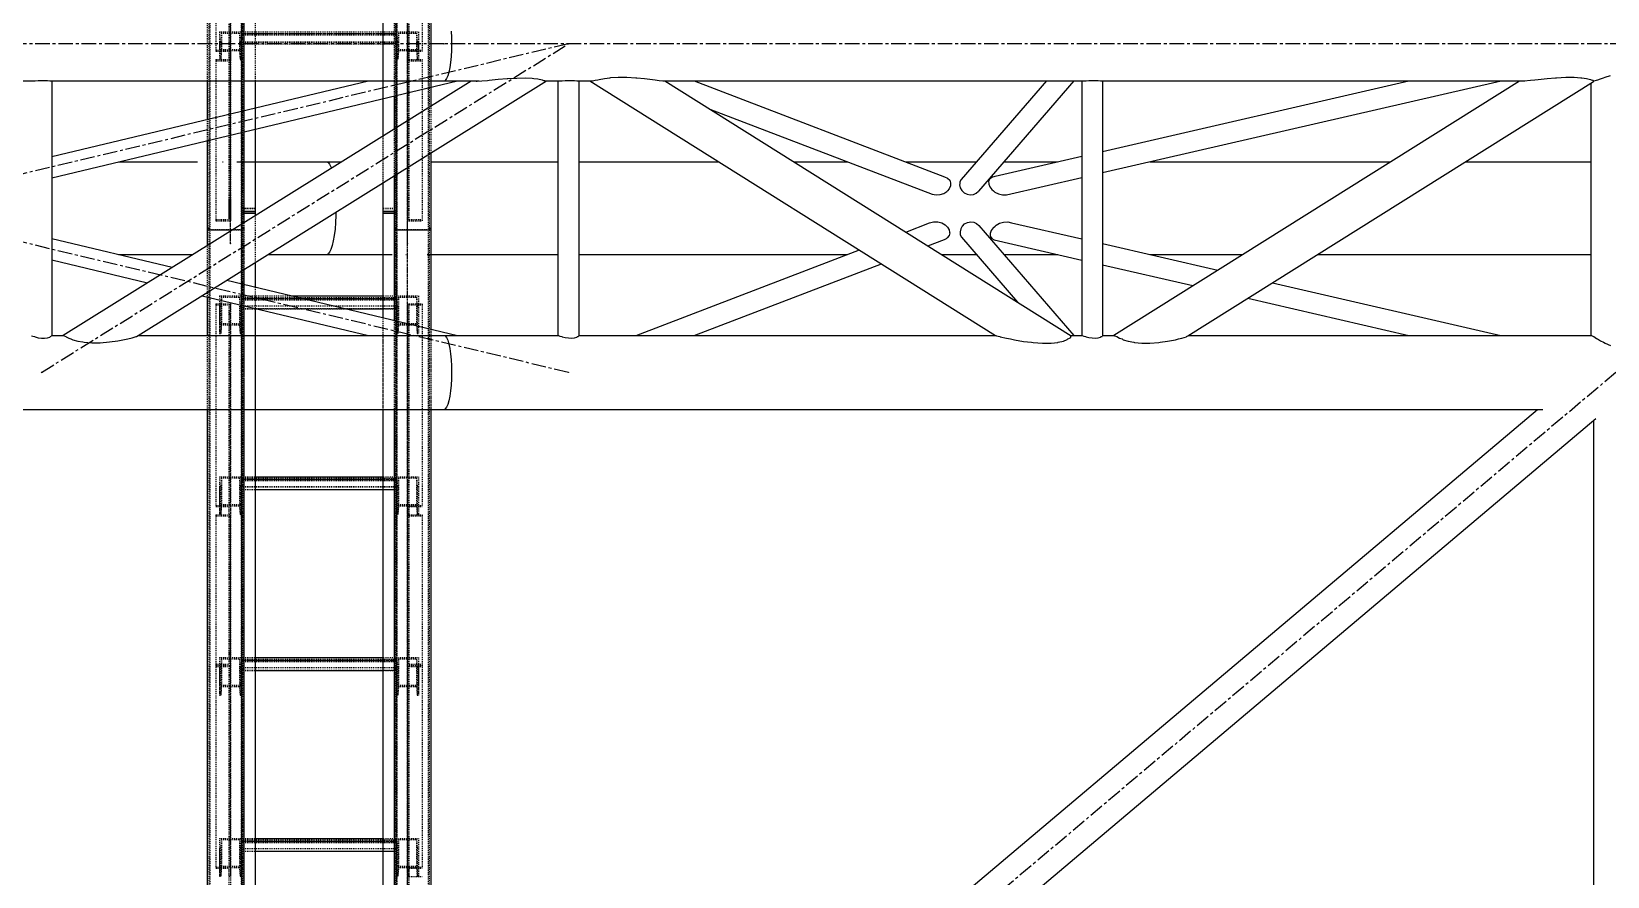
# Model space of a CAD drawing. Header units: millimetres. Extents: x 5143 to 30813, y 232 to 21408.
# Drawn here: x 26035 to 26898, y 5534 to 5997 of the extents above; entities that cross this region are included whole.
import ezdxf

# ---------------------------------------------------------------- set-up
doc = ezdxf.new("R2010")
doc.units = ezdxf.units.MM
doc.header["$LTSCALE"] = 0.25
for name, pattern in [('CENTER', [50.8, 31.75, -6.35, 6.35, -6.35]), ('XKITLINE00', [0]), ('XKITLINE02', [4, 2, -2]), ('XKITLINE03', [6, 3, -1, 1, -1])]:
    doc.linetypes.add(name, pattern=pattern)

msp = doc.modelspace()

# ---------------------------------------------------------------- linework, layer by layer
at = {"color": 3, "linetype": 'XKITLINE02'}
for p, q in [((26132.53, 7533.97), (26132.53, 5889.26)), ((26150.38, 7540.27), (26150.38, 5898.57)), ((26150.83, 7533.97), (26150.83, 5889.26)), ((26151.23, 7540.16), (26151.23, 5898.69)), ((26151.68, 7533.97), (26151.68, 5888.43)), ((26234.53, 7540.16), (26234.53, 5898.69)), ((26234.91, 7533.97), (26234.91, 5889.26)), ((26235.38, 7540.27), (26235.38, 5898.57)), ((26253.21, 7533.97), (26253.21, 5889.26)), ((26254.06, 7533.97), (26254.06, 5930.38)), ((26133.06, 7533.54), (26133.07, 5888.53)), ((26150.3, 7533.54), (26150.3, 5888.53)), ((26235.44, 7533.54), (26235.45, 5888.53)), ((26252.68, 7533.54), (26252.68, 5888.53)), ((26227.88, 7479.9), (26227.88, 5900.2)), ((26157.88, 7470.57), (26157.88, 5900.2)), ((26136.38, 6092.67), (26136.38, 5986.28)), ((26144.38, 6092.67), (26144.38, 5981.5)), ((26241.36, 6092.67), (26241.36, 5981.5)), ((26249.36, 6092.67), (26249.36, 5986.28)), ((26143.58, 6092.14), (26143.58, 5981.5)), ((26242.16, 6092.14), (26242.16, 5981.5)), ((26131.68, 6010.57), (26131.68, 5969.97)), ((26151.68, 6010.57), (26151.68, 5969.97)), ((26157.88, 6010.57), (26157.88, 5969.97)), ((26227.88, 6010.57), (26227.88, 5960.22)), ((26234.06, 6010.57), (26234.06, 5961.7)), ((26254.06, 6010.57), (26254.06, 5966.47)), ((26138.38, 5996.79), (26138.38, 5987.25)), ((26138.38, 5996.79), (26138.38, 5991.32)), ((26138.38, 5996.79), (26150.38, 5996.79)), ((26138.38, 5991.32), (26138.38, 5981.77)), ((26138.38, 5991.32), (26139.06, 5991.32)), ((26139.44, 5996.1), (26139.06, 5991.32)), ((26139.06, 5991.32), (26139.06, 5981.77)), ((26139.44, 5996.1), (26139.44, 5986.55)), ((26139.44, 5996.1), (26149.32, 5996.1)), ((26149.32, 5996.1), (26149.32, 5986.55)), ((26149.32, 5996.1), (26149.7, 5991.32)), ((26149.7, 5991.32), (26149.7, 5981.77)), ((26149.7, 5991.32), (26150.38, 5991.32)), ((26150.38, 5996.79), (26235.36, 5996.79)), ((26150.38, 5996.79), (26150.38, 5990.29)), ((26150.38, 5996.79), (26150.38, 5987.25)), ((26150.38, 5996.79), (26150.38, 5991.32)), ((26150.38, 5996.01), (26235.36, 5996.01)), ((26150.38, 5995.77), (26235.36, 5995.77)), ((26150.38, 5995.17), (26235.36, 5995.17)), ((26150.38, 5991.32), (26150.38, 5981.77)), ((26150.38, 5991.32), (26235.36, 5991.32)), ((26150.38, 5991.26), (26235.36, 5991.26)), ((26150.38, 5990.35), (26235.36, 5990.35)), ((26150.38, 5990.29), (26235.36, 5990.29)), ((26235.36, 5996.79), (26235.36, 5990.29)), ((26235.36, 5996.79), (26235.36, 5991.32)), ((26235.36, 5996.79), (26247.36, 5996.79)), ((26235.36, 5996.79), (26235.36, 5987.25)), ((26235.36, 5991.32), (26236.04, 5991.32)), ((26235.36, 5991.32), (26235.36, 5981.77)), ((26236.42, 5996.1), (26236.04, 5991.32)), ((26236.04, 5991.32), (26236.04, 5981.77)), ((26236.42, 5996.1), (26246.3, 5996.1)), ((26236.42, 5996.1), (26236.42, 5986.55)), ((26246.3, 5996.1), (26246.68, 5991.32)), ((26246.3, 5996.1), (26246.3, 5986.55)), ((26246.68, 5991.32), (26247.36, 5991.32)), ((26246.68, 5991.32), (26246.68, 5981.77)), ((26247.36, 5996.79), (26247.36, 5991.32)), ((26247.36, 5996.79), (26247.36, 5987.25)), ((26247.36, 5991.32), (26247.36, 5981.77)), ((26136.38, 5986.81), (26144.38, 5986.81)), ((26136.38, 5986.28), (26143.58, 5986.28)), ((26136.38, 5981.65), (26136.38, 5893.4)), ((26136.38, 5981.65), (26143.58, 5981.65)), ((26136.38, 5981.02), (26144.38, 5981.02)), ((26138.38, 5987.25), (26138.38, 5981.77)), ((26138.38, 5987.25), (26150.38, 5987.25)), ((26138.38, 5981.77), (26139.06, 5981.77)), ((26139.44, 5986.55), (26139.06, 5981.77)), ((26139.44, 5986.55), (26149.32, 5986.55)), ((26143.58, 5987.29), (26143.58, 5894.02)), ((26143.58, 5987.29), (26144.38, 5987.29)), ((26143.58, 5981.5), (26144.38, 5981.5)), ((26144.38, 5987.29), (26144.38, 5893.4)), ((26149.32, 5986.55), (26149.7, 5981.77)), ((26149.7, 5981.77), (26150.38, 5981.77)), ((26150.38, 5987.25), (26150.38, 5981.77)), ((26235.36, 5987.25), (26235.36, 5981.77)), ((26235.36, 5987.25), (26247.36, 5987.25)), ((26235.36, 5981.77), (26236.04, 5981.77)), ((26236.42, 5986.55), (26236.04, 5981.77)), ((26236.42, 5986.55), (26246.3, 5986.55)), ((26241.36, 5987.29), (26241.36, 5980.12)), ((26241.36, 5987.29), (26242.16, 5987.29)), ((26241.36, 5987.29), (26241.36, 5893.4)), ((26241.36, 5986.81), (26249.36, 5986.81)), ((26241.36, 5981.5), (26242.16, 5981.5)), ((26241.36, 5981.02), (26249.36, 5981.02)), ((26242.16, 5987.29), (26242.16, 5981.65)), ((26242.16, 5987.29), (26242.16, 5894.02)), ((26242.16, 5986.28), (26249.36, 5986.28)), ((26242.16, 5981.65), (26249.36, 5981.65)), ((26246.3, 5986.55), (26246.68, 5981.77)), ((26246.68, 5981.77), (26247.36, 5981.77)), ((26247.36, 5987.25), (26247.36, 5981.77)), ((26249.36, 5981.65), (26249.36, 5980.12)), ((26249.36, 5981.65), (26249.36, 5893.4)), ((26157.88, 5955.15), (26157.88, 5943.52)), ((26131.68, 5948.9), (26131.68, 5937.27)), ((26151.68, 5953.67), (26151.68, 5942.04)), ((26227.88, 5939.78), (26227.88, 5914.05)), ((26234.06, 5943.63), (26234.06, 5917.91)), ((26143.58, 5904.91), (26143.58, 5894.02)), ((26144.38, 5904.8), (26144.38, 5893.4)), ((26143.58, 5899.67), (26144.38, 5899.67)), ((26150.38, 5900.28), (26157.88, 5900.28)), ((26150.38, 5900.27), (26157.88, 5900.27)), ((26150.38, 5900.27), (26150.38, 4257.56)), ((26150.38, 5898.57), (26151.68, 5898.57)), ((26150.38, 5897.56), (26151.68, 5897.56)), ((26151.23, 5900.16), (26157.88, 5900.2)), ((26151.23, 5900.09), (26157.88, 5900.16)), ((26151.23, 5900.09), (26151.23, 4257.75)), ((26151.23, 5898.69), (26157.88, 5898.64)), ((26151.23, 5897.75), (26151.68, 5897.74)), ((26157.88, 5900.28), (26157.88, 5900.2)), ((26157.88, 5900.27), (26157.88, 5898.57)), ((26157.88, 5896.11), (26157.88, 5870.39)), ((26227.88, 5900.27), (26235.38, 5900.27)), ((26227.88, 5900.27), (26227.88, 5898.57)), ((26227.88, 5900.27), (26235.38, 5900.27)), ((26227.88, 5900.27), (26227.88, 5900.2)), ((26227.88, 5900.2), (26234.53, 5900.16)), ((26227.88, 5900.16), (26234.53, 5900.09)), ((26227.88, 5898.64), (26234.53, 5898.69)), ((26227.88, 5898.64), (26227.88, 5898.57)), ((26234.06, 5898.57), (26235.38, 5898.57)), ((26234.06, 5897.74), (26234.53, 5897.75)), ((26234.06, 5897.56), (26235.38, 5897.56)), ((26234.53, 5900.09), (26234.53, 4257.75)), ((26235.38, 5900.27), (26235.38, 4257.56)), ((26241.36, 5899.67), (26242.16, 5899.67)), ((26131.68, 5889.26), (26132.53, 5889.26)), ((26131.68, 5889.26), (26131.68, 5888.43)), ((26131.68, 5889.26), (26132.53, 5889.26)), ((26132.53, 5889.26), (26132.53, 4263.02)), ((26132.53, 5889.26), (26133.06, 5888.53)), ((26132.53, 5889.26), (26133.07, 5888.53)), ((26133.06, 5888.53), (26133.07, 4262.57)), ((26133.06, 5888.53), (26150.3, 5888.53)), ((26133.07, 5888.53), (26150.3, 5888.53)), ((26136.38, 5894.02), (26143.58, 5894.02)), ((26136.38, 5894.02), (26136.38, 5893.4)), ((26136.38, 5893.4), (26144.38, 5893.4)), ((26145.57, 5888.43), (26151.68, 5888.43)), ((26145.57, 5888.43), (26151.68, 5888.43)), ((26150.83, 5889.26), (26150.3, 5888.53)), ((26150.83, 5889.26), (26150.3, 5888.53)), ((26150.3, 5888.53), (26150.3, 4262.57)), ((26150.83, 5889.26), (26150.83, 4263.02)), ((26150.83, 5889.26), (26151.68, 5889.26)), ((26150.83, 5889.26), (26151.68, 5889.26)), ((26151.68, 5889.26), (26151.68, 4301.37)), ((26151.68, 5888.43), (26151.68, 5866.52)), ((26234.06, 5889.26), (26234.91, 5889.26)), ((26234.06, 5889.26), (26234.06, 5888.43)), ((26234.06, 5889.26), (26234.91, 5889.26)), ((26234.91, 5889.26), (26234.91, 4263.02)), ((26234.91, 5889.26), (26235.44, 5888.53)), ((26234.91, 5889.26), (26235.45, 5888.53)), ((26235.44, 5888.53), (26235.45, 4262.57)), ((26235.44, 5888.53), (26252.68, 5888.53)), ((26235.45, 5888.53), (26252.68, 5888.53)), ((26241.36, 5893.4), (26249.36, 5893.4)), ((26242.16, 5894.02), (26249.36, 5894.02)), ((26253.21, 5889.26), (26252.68, 5888.53)), ((26253.21, 5889.26), (26252.68, 5888.53)), ((26252.68, 5888.53), (26252.68, 4262.57)), ((26253.21, 5889.26), (26253.21, 4263.02)), ((26253.21, 5889.26), (26254.06, 5889.26)), ((26253.21, 5889.26), (26254.06, 5889.26)), ((26254.06, 5889.26), (26254.06, 4290.38)), ((26131.68, 5879.77), (26131.68, 5851.64)), ((26138.38, 5852.22), (26138.38, 5837.03)), ((26138.38, 5852.22), (26138.38, 5846.77)), ((26138.38, 5852.22), (26150.38, 5852.22)), ((26139.44, 5851.53), (26139.06, 5846.77)), ((26139.44, 5851.53), (26139.44, 5836.34)), ((26139.44, 5851.53), (26149.32, 5851.53)), ((26149.32, 5851.53), (26149.32, 5836.34)), ((26149.32, 5851.53), (26149.7, 5846.77)), ((26150.38, 5852.22), (26178.07, 5852.22)), ((26150.38, 5852.22), (26150.38, 5845.14)), ((26150.38, 5852.22), (26150.38, 5837.03)), ((26150.38, 5852.22), (26150.38, 5846.77)), ((26150.38, 5851.38), (26235.36, 5851.38)), ((26151.68, 5858.52), (26151.68, 5846.87)), ((26157.88, 5857.04), (26157.88, 4260.27)), ((26227.88, 5852.22), (26235.36, 5852.22)), ((26235.36, 5852.22), (26235.36, 5845.14)), ((26235.36, 5852.22), (26235.36, 5831.58)), ((26235.36, 5852.22), (26247.36, 5852.22)), ((26236.42, 5851.53), (26236.04, 5846.77)), ((26236.42, 5851.53), (26246.3, 5851.53)), ((26236.42, 5851.53), (26236.42, 5836.34)), ((26246.3, 5851.53), (26246.68, 5846.77)), ((26246.3, 5851.53), (26246.3, 5836.34)), ((26247.36, 5852.22), (26247.36, 5831.58)), ((26136.38, 5847.87), (26136.38, 5736.88)), ((26136.38, 5847.87), (26144.38, 5847.87)), ((26136.38, 5847.37), (26143.58, 5847.37)), ((26138.38, 5846.77), (26138.38, 5831.58)), ((26138.38, 5846.77), (26139.06, 5846.77)), ((26139.06, 5846.77), (26139.06, 5831.58)), ((26143.58, 5847.37), (26143.58, 5732.38)), ((26143.58, 5842.86), (26144.38, 5842.86)), ((26144.38, 5847.87), (26144.38, 5732.38)), ((26149.7, 5846.77), (26149.7, 5831.58)), ((26149.7, 5846.77), (26150.38, 5846.77)), ((26150.38, 5850.59), (26184.89, 5850.59)), ((26150.38, 5850.04), (26235.36, 5850.04)), ((26150.38, 5846.77), (26235.36, 5846.77)), ((26150.38, 5846.77), (26150.38, 5831.58)), ((26150.38, 5846.68), (26235.36, 5846.68)), ((26150.38, 5845.24), (26235.36, 5845.24)), ((26150.38, 5845.14), (26157.88, 5845.14)), ((26158.91, 5845.14), (26207.73, 5845.14)), ((26227.88, 5850.59), (26235.36, 5850.59)), ((26227.88, 5845.14), (26235.36, 5845.14)), ((26235.36, 5846.77), (26236.04, 5846.77)), ((26236.04, 5846.77), (26236.04, 5831.58)), ((26241.36, 5847.87), (26241.36, 5830.27)), ((26241.36, 5847.87), (26249.36, 5847.87)), ((26241.36, 5847.87), (26241.36, 5732.38)), ((26241.36, 5842.86), (26242.16, 5842.86)), ((26242.16, 5847.37), (26242.16, 5830.27)), ((26242.16, 5847.37), (26249.36, 5847.37)), ((26246.68, 5846.77), (26247.36, 5846.77)), ((26246.68, 5846.77), (26246.68, 5831.58)), ((26249.36, 5847.87), (26249.36, 5847.37)), ((26249.36, 5847.87), (26249.36, 5736.88)), ((26138.38, 5837.03), (26138.38, 5831.58)), ((26138.38, 5837.03), (26150.38, 5837.03)), ((26139.44, 5836.34), (26139.06, 5831.58)), ((26139.44, 5836.34), (26149.32, 5836.34)), ((26149.32, 5836.34), (26149.7, 5831.58)), ((26150.38, 5837.03), (26150.38, 5831.58)), ((26227.88, 5840.34), (26227.88, 4260.16)), ((26234.06, 5838.86), (26234.06, 5789.97)), ((26235.36, 5837.03), (26247.36, 5837.03)), ((26236.42, 5836.34), (26236.04, 5831.58)), ((26236.42, 5836.34), (26246.3, 5836.34)), ((26246.3, 5836.34), (26246.68, 5831.58)), ((26254.06, 5834.09), (26254.06, 5789.97)), ((26131.68, 5830.57), (26131.68, 5789.97)), ((26138.38, 5831.58), (26139.06, 5831.58)), ((26149.7, 5831.58), (26150.38, 5831.58)), ((26151.68, 5830.57), (26151.68, 5789.97)), ((26157.88, 5830.57), (26157.88, 5830.27)), ((26157.88, 5830.57), (26157.88, 5789.97)), ((26227.88, 5830.57), (26227.88, 5789.97)), ((26235.36, 5831.58), (26236.04, 5831.58)), ((26242.16, 5830.27), (26242.16, 5732.38)), ((26246.68, 5831.58), (26247.36, 5831.58)), ((26138.38, 5753.15), (26138.38, 5737.95)), ((26138.38, 5753.15), (26138.38, 5747.7)), ((26138.38, 5753.15), (26150.38, 5753.15)), ((26138.38, 5747.7), (26138.38, 5732.5)), ((26138.38, 5747.7), (26139.06, 5747.7)), ((26139.44, 5752.45), (26139.06, 5747.7)), ((26139.06, 5747.7), (26139.06, 5732.5)), ((26139.44, 5752.45), (26139.44, 5737.26)), ((26139.44, 5752.45), (26149.32, 5752.45)), ((26149.32, 5752.45), (26149.32, 5737.26)), ((26149.32, 5752.45), (26149.7, 5747.7)), ((26149.7, 5747.7), (26149.7, 5732.5)), ((26149.7, 5747.7), (26150.38, 5747.7)), ((26150.38, 5753.15), (26157.88, 5753.15)), ((26150.38, 5753.15), (26150.38, 5746.07)), ((26150.38, 5753.15), (26150.38, 5737.95)), ((26150.38, 5753.15), (26150.38, 5747.7)), ((26150.38, 5752.31), (26235.36, 5752.31)), ((26150.38, 5751.52), (26157.88, 5751.52)), ((26150.38, 5750.97), (26235.36, 5750.97)), ((26150.38, 5747.7), (26235.36, 5747.7)), ((26150.38, 5747.7), (26150.38, 5732.5)), ((26150.38, 5747.6), (26235.36, 5747.6)), ((26227.88, 5753.15), (26235.36, 5753.15)), ((26227.88, 5751.52), (26235.36, 5751.52)), ((26235.36, 5753.15), (26235.36, 5746.07)), ((26235.36, 5753.15), (26235.36, 5732.5)), ((26235.36, 5753.15), (26247.36, 5753.15)), ((26235.36, 5747.7), (26236.04, 5747.7)), ((26236.42, 5752.45), (26236.04, 5747.7)), ((26236.04, 5747.7), (26236.04, 5732.5)), ((26236.42, 5752.45), (26246.3, 5752.45)), ((26236.42, 5752.45), (26236.42, 5737.26)), ((26246.3, 5752.45), (26246.68, 5747.7)), ((26246.3, 5752.45), (26246.3, 5737.26)), ((26246.68, 5747.7), (26247.36, 5747.7)), ((26246.68, 5747.7), (26246.68, 5732.5)), ((26247.36, 5753.15), (26247.36, 5732.5)), ((26150.38, 5746.16), (26235.36, 5746.16)), ((26150.38, 5746.07), (26157.88, 5746.07)), ((26227.88, 5746.07), (26235.36, 5746.07)), ((26136.38, 5737.38), (26144.38, 5737.38)), ((26136.38, 5736.88), (26143.58, 5736.88)), ((26136.38, 5732.27), (26136.38, 5649.72)), ((26136.38, 5732.27), (26143.58, 5732.27)), ((26136.38, 5731.62), (26144.38, 5731.62)), ((26138.38, 5737.95), (26138.38, 5732.5)), ((26138.38, 5737.95), (26150.38, 5737.95)), ((26138.38, 5732.5), (26139.06, 5732.5)), ((26139.44, 5737.26), (26139.06, 5732.5)), ((26139.44, 5737.26), (26149.32, 5737.26)), ((26143.58, 5738.14), (26143.58, 5650.37)), ((26143.58, 5738.14), (26144.38, 5738.14)), ((26143.58, 5732.38), (26144.38, 5732.38)), ((26144.38, 5738.14), (26144.38, 5649.72)), ((26149.32, 5737.26), (26149.7, 5732.5)), ((26149.7, 5732.5), (26150.38, 5732.5)), ((26150.38, 5737.95), (26150.38, 5732.5)), ((26235.36, 5737.95), (26247.36, 5737.95)), ((26235.36, 5732.5), (26236.04, 5732.5)), ((26236.42, 5737.26), (26236.04, 5732.5)), ((26236.42, 5737.26), (26246.3, 5737.26)), ((26241.36, 5738.14), (26241.36, 5731.62)), ((26241.36, 5738.14), (26242.16, 5738.14)), ((26241.36, 5738.14), (26241.36, 5649.72)), ((26241.36, 5737.38), (26249.36, 5737.38)), ((26241.36, 5732.38), (26242.16, 5732.38)), ((26241.36, 5731.62), (26249.36, 5731.62)), ((26242.16, 5738.14), (26242.16, 5732.27)), ((26242.16, 5738.14), (26242.16, 5650.37)), ((26242.16, 5736.88), (26249.36, 5736.88)), ((26242.16, 5732.27), (26249.36, 5732.27)), ((26246.3, 5737.26), (26246.68, 5732.5)), ((26246.68, 5732.5), (26247.36, 5732.5)), ((26249.36, 5732.27), (26249.36, 5731.62)), ((26249.36, 5732.27), (26249.36, 5649.72)), ((26138.38, 5654.07), (26138.38, 5638.88)), ((26138.38, 5654.07), (26138.38, 5648.62)), ((26138.38, 5654.07), (26150.38, 5654.07)), ((26139.44, 5653.38), (26139.06, 5648.62)), ((26139.44, 5653.38), (26139.44, 5638.18)), ((26139.44, 5653.38), (26149.32, 5653.38)), ((26143.58, 5656.23), (26144.38, 5656.23)), ((26143.58, 5656.23), (26143.58, 5650.37)), ((26144.38, 5656.23), (26144.38, 5649.72)), ((26149.32, 5653.38), (26149.32, 5638.18)), ((26149.32, 5653.38), (26149.7, 5648.62)), ((26150.38, 5654.07), (26157.88, 5654.07)), ((26150.38, 5654.07), (26150.38, 5646.99)), ((26150.38, 5654.07), (26150.38, 5638.88)), ((26150.38, 5654.07), (26150.38, 5648.62)), ((26150.38, 5653.23), (26235.36, 5653.23)), ((26150.38, 5652.44), (26157.88, 5652.44)), ((26227.88, 5654.07), (26235.36, 5654.07)), ((26227.88, 5652.44), (26235.36, 5652.44)), ((26235.36, 5654.07), (26235.36, 5648.62)), ((26235.36, 5654.07), (26247.36, 5654.07)), ((26235.36, 5654.07), (26235.36, 5638.88)), ((26235.36, 5654.07), (26235.36, 5646.99)), ((26236.42, 5653.38), (26236.04, 5648.62)), ((26236.42, 5653.38), (26246.3, 5653.38)), ((26236.42, 5653.38), (26236.42, 5638.18)), ((26241.36, 5656.23), (26242.16, 5656.23)), ((26246.3, 5653.38), (26246.68, 5648.62)), ((26246.3, 5653.38), (26246.3, 5638.18)), ((26247.36, 5654.07), (26247.36, 5648.62)), ((26247.36, 5654.07), (26247.36, 5638.88)), ((26136.38, 5650.37), (26143.58, 5650.37)), ((26136.38, 5650.37), (26136.38, 5649.72)), ((26136.38, 5649.72), (26136.38, 5538.73)), ((26136.38, 5649.72), (26144.38, 5649.72)), ((26136.38, 5649.72), (26144.38, 5649.72)), ((26136.38, 5649.22), (26143.58, 5649.22)), ((26138.38, 5648.62), (26138.38, 5633.43)), ((26138.38, 5648.62), (26139.06, 5648.62)), ((26139.06, 5648.62), (26139.06, 5633.43)), ((26143.58, 5649.22), (26143.58, 5534.23)), ((26143.58, 5644.71), (26144.38, 5644.71)), ((26144.38, 5649.72), (26144.38, 5534.23)), ((26149.7, 5648.62), (26149.7, 5633.43)), ((26149.7, 5648.62), (26150.38, 5648.62)), ((26150.38, 5651.89), (26235.36, 5651.89)), ((26150.38, 5648.62), (26235.36, 5648.62)), ((26150.38, 5648.62), (26150.38, 5633.43)), ((26150.38, 5648.53), (26235.36, 5648.53)), ((26150.38, 5647.09), (26235.36, 5647.09)), ((26150.38, 5646.99), (26157.88, 5646.99)), ((26227.88, 5646.99), (26235.36, 5646.99)), ((26235.36, 5648.62), (26236.04, 5648.62)), ((26235.36, 5648.62), (26235.36, 5633.43)), ((26236.04, 5648.62), (26236.04, 5633.43)), ((26241.36, 5649.72), (26241.36, 5534.23)), ((26241.36, 5649.72), (26249.36, 5649.72)), ((26241.36, 5649.72), (26249.36, 5649.72)), ((26241.36, 5644.71), (26242.16, 5644.71)), ((26242.16, 5650.37), (26249.36, 5650.37)), ((26242.16, 5649.22), (26242.16, 5644.71)), ((26242.16, 5649.22), (26249.36, 5649.22)), ((26242.16, 5649.22), (26242.16, 5534.23)), ((26246.68, 5648.62), (26247.36, 5648.62)), ((26246.68, 5648.62), (26246.68, 5633.43)), ((26247.36, 5648.62), (26247.36, 5633.43)), ((26249.36, 5649.72), (26249.36, 5649.22)), ((26249.36, 5649.72), (26249.36, 5538.73)), ((26138.38, 5638.88), (26138.38, 5633.43)), ((26138.38, 5638.88), (26150.38, 5638.88)), ((26139.44, 5638.18), (26139.06, 5633.43)), ((26139.44, 5638.18), (26149.32, 5638.18)), ((26149.32, 5638.18), (26149.7, 5633.43)), ((26150.38, 5638.88), (26150.38, 5633.43)), ((26235.36, 5638.88), (26235.36, 5633.43)), ((26235.36, 5638.88), (26247.36, 5638.88)), ((26236.42, 5638.18), (26236.04, 5633.43)), ((26236.42, 5638.18), (26246.3, 5638.18)), ((26241.36, 5638.88), (26241.36, 5539.23)), ((26246.3, 5638.18), (26246.68, 5633.43)), ((26247.36, 5638.88), (26247.36, 5633.43)), ((26138.38, 5633.43), (26139.06, 5633.43)), ((26149.7, 5633.43), (26150.38, 5633.43)), ((26235.36, 5633.43), (26236.04, 5633.43)), ((26246.68, 5633.43), (26247.36, 5633.43)), ((26138.38, 5554.99), (26138.38, 5539.8)), ((26138.38, 5554.99), (26138.38, 5549.54)), ((26138.38, 5554.99), (26150.38, 5554.99)), ((26138.38, 5549.54), (26138.38, 5534.35)), ((26138.38, 5549.54), (26139.06, 5549.54)), ((26139.44, 5554.3), (26139.06, 5549.54)), ((26139.06, 5549.54), (26139.06, 5534.35)), ((26139.44, 5554.3), (26139.44, 5539.11)), ((26139.44, 5554.3), (26149.32, 5554.3)), ((26149.32, 5554.3), (26149.32, 5539.11)), ((26149.32, 5554.3), (26149.7, 5549.54)), ((26149.7, 5549.54), (26149.7, 5534.35)), ((26149.7, 5549.54), (26150.38, 5549.54)), ((26150.38, 5554.99), (26157.88, 5554.99)), ((26150.38, 5554.99), (26150.38, 5547.92)), ((26150.38, 5554.99), (26150.38, 5539.8)), ((26150.38, 5554.99), (26150.38, 5549.54)), ((26150.38, 5554.16), (26235.36, 5554.16)), ((26150.38, 5553.37), (26157.88, 5553.37)), ((26150.38, 5552.82), (26235.36, 5552.82)), ((26150.38, 5549.54), (26235.36, 5549.54)), ((26150.38, 5549.54), (26150.38, 5534.35)), ((26150.38, 5549.45), (26235.36, 5549.45)), ((26227.88, 5554.99), (26235.36, 5554.99)), ((26227.88, 5553.37), (26235.36, 5553.37)), ((26235.36, 5554.99), (26235.36, 5549.54)), ((26235.36, 5554.99), (26247.36, 5554.99)), ((26235.36, 5554.99), (26235.36, 5534.35)), ((26235.36, 5554.99), (26235.36, 5547.92)), ((26235.36, 5549.54), (26236.04, 5549.54)), ((26236.42, 5554.3), (26236.04, 5549.54)), ((26236.04, 5549.54), (26236.04, 5534.35)), ((26236.42, 5554.3), (26246.3, 5554.3)), ((26236.42, 5554.3), (26236.42, 5539.11)), ((26246.3, 5554.3), (26246.68, 5549.54)), ((26246.3, 5554.3), (26246.3, 5539.11)), ((26246.68, 5549.54), (26247.36, 5549.54)), ((26246.68, 5549.54), (26246.68, 5534.35)), ((26247.36, 5554.99), (26247.36, 5549.54)), ((26247.36, 5554.99), (26247.36, 5534.35)), ((26150.38, 5548.01), (26235.36, 5548.01)), ((26150.38, 5547.92), (26157.88, 5547.92)), ((26227.88, 5547.92), (26235.36, 5547.92)), ((26136.38, 5539.23), (26144.38, 5539.23)), ((26136.38, 5538.73), (26143.58, 5538.73)), ((26138.38, 5539.8), (26138.38, 5534.35)), ((26138.38, 5539.8), (26150.38, 5539.8)), ((26138.38, 5534.35), (26139.06, 5534.35)), ((26139.44, 5539.11), (26139.06, 5534.35)), ((26139.44, 5539.11), (26149.32, 5539.11)), ((26143.58, 5539.99), (26143.58, 5452.22)), ((26143.58, 5539.99), (26144.38, 5539.99)), ((26143.58, 5534.23), (26144.38, 5534.23)), ((26144.38, 5539.99), (26144.38, 5451.57)), ((26149.32, 5539.11), (26149.7, 5534.35)), ((26149.7, 5534.35), (26150.38, 5534.35)), ((26150.38, 5539.8), (26150.38, 5534.35)), ((26235.36, 5539.8), (26247.36, 5539.8)), ((26235.36, 5534.35), (26236.04, 5534.35)), ((26236.42, 5539.11), (26236.04, 5534.35)), ((26236.42, 5539.11), (26246.3, 5539.11)), ((26241.36, 5539.99), (26241.36, 5533.47)), ((26241.36, 5539.99), (26242.16, 5539.99)), ((26241.36, 5539.99), (26241.36, 5451.57)), ((26241.36, 5539.23), (26249.36, 5539.23)), ((26241.36, 5534.23), (26242.16, 5534.23)), ((26242.16, 5539.99), (26242.16, 5534.12)), ((26242.16, 5539.99), (26242.16, 5452.22)), ((26242.16, 5538.73), (26249.36, 5538.73)), ((26242.16, 5534.12), (26249.36, 5534.12)), ((26246.3, 5539.11), (26246.68, 5534.35)), ((26246.68, 5534.35), (26247.36, 5534.35))]:
    msp.add_line(p, q, dxfattribs=at)
at = {"color": 1, "linetype": 'XKITLINE03'}
for p, q in [((26144.38, 5880.81), (26144.38, 7537.69)), ((26150.38, 7540.27), (26150.38, 5900.28)), ((26235.38, 5900.27), (26235.38, 7540.27)), ((26241.36, 5880.81), (26241.36, 7537.69)), ((26144.38, 5986.81), (26144.38, 6092.67)), ((26241.36, 6092.67), (26241.36, 5986.81)), ((26150.38, 5987.25), (26150.38, 5996.79)), ((26235.36, 5995.77), (26150.38, 5995.77)), ((26235.36, 5996.79), (26235.36, 5987.25)), ((26144.38, 5893.4), (26144.38, 5981.02)), ((26241.36, 5981.02), (26241.36, 5893.4)), ((26150.38, 5900.27), (26150.38, 4260.27)), ((26235.38, 4260.27), (26235.38, 5900.27)), ((26241.36, 4249.09), (26241.36, 5892.62)), ((26150.38, 5837.03), (26150.38, 5852.22)), ((26235.36, 5852.22), (26235.36, 5837.03)), ((26144.38, 5737.38), (26144.38, 5847.87)), ((26235.36, 5850.59), (26150.38, 5850.59)), ((26241.36, 5847.87), (26241.36, 5737.38)), ((26150.38, 5737.95), (26150.38, 5753.15)), ((26235.36, 5751.52), (26150.38, 5751.52)), ((26235.36, 5753.15), (26235.36, 5737.95)), ((26144.38, 5649.72), (26144.38, 5731.62)), ((26241.36, 5731.62), (26241.36, 5649.72)), ((26150.38, 5638.88), (26150.38, 5654.07)), ((26235.36, 5652.44), (26150.38, 5652.44)), ((26235.36, 5654.07), (26235.36, 5638.88)), ((26144.38, 5539.23), (26144.38, 5649.72)), ((26241.36, 5649.72), (26241.36, 5539.23)), ((26150.38, 5539.8), (26150.38, 5554.99)), ((26235.36, 5553.37), (26150.38, 5553.37)), ((26235.36, 5554.99), (26235.36, 5539.8))]:
    msp.add_line(p, q, dxfattribs=at)
at = {"color": 8, "linetype": 'CENTER'}
for p, q in [((26261.35, 5990.27), (24815.89, 5990.27)), ((26329.46, 5990.27), (25983.69, 5907.77)), ((26040.88, 5810.27), (26329.46, 5990.27)), ((27695.33, 5990.27), (26261.35, 5990.27)), ((26329.46, 5810.27), (25983.69, 5892.77)), ((26903.05, 5810.27), (25173.61, 4350.27))]:
    msp.add_line(p, q, dxfattribs=at)
at = {"color": 8, "linetype": 'XKITLINE00'}
for p, q in [((26265.24, 5997.22), (26265.43, 5993.8)), ((26265.43, 5993.8), (26265.49, 5990.27)), ((26265.49, 5990.27), (26265.43, 5986.75)), ((26265.24, 5983.33), (26264.94, 5980.12)), ((26265.43, 5986.75), (26265.24, 5983.33)), ((26263.42, 5972.69), (26262.77, 5971.2)), ((26263.42, 5972.69), (26262.77, 5971.2)), ((26264.01, 5974.72), (26263.42, 5972.69)), ((26264.53, 5977.23), (26264.01, 5974.72)), ((26264.94, 5980.12), (26264.53, 5977.23)), ((26352.23, 5971.64), (26352.77, 5971.75)), ((26352.77, 5971.75), (26356.8, 5972.05)), ((26356.8, 5972.05), (26361.44, 5972.04)), ((26361.44, 5972.04), (26366.44, 5971.7)), ((26870.56, 5971.72), (26875.7, 5972.04)), ((26875.7, 5972.04), (26880.23, 5972.05)), ((26880.23, 5972.05), (26883.93, 5971.73)), ((26883.93, 5971.73), (26884.31, 5971.64)), ((26896.35, 5971.65), (26897.13, 5972.03)), ((26897.13, 5972.03), (26900.02, 5972.96)), ((25803.6, 5969.97), (26037.43, 5969.97)), ((26035.49, 5969.97), (26036.27, 5969.94)), ((26035.9, 5969.97), (26036.59, 5969.94)), ((26036.27, 5969.94), (26037.13, 5969.92)), ((26036.59, 5969.94), (26037.19, 5969.93)), ((26037.13, 5969.92), (26037.53, 5969.99)), ((26037.53, 5969.99), (26039.12, 5970.16)), ((26039.12, 5970.16), (26040.88, 5970.25)), ((26040.88, 5970.25), (26042.64, 5970.25)), ((26042.64, 5970.25), (26044.23, 5970.17)), ((26044.23, 5970.17), (26045.49, 5970)), ((26045.49, 5970), (26045.78, 5969.92)), ((26045.59, 5969.97), (26261.35, 5969.97)), ((26045.73, 5969.94), (26045.92, 5969.94)), ((26045.78, 5969.92), (26046.3, 5969.94)), ((26045.92, 5969.94), (26046.17, 5969.97)), ((26046.3, 5969.94), (26046.58, 5969.97)), ((26046.58, 5928.59), (26220.01, 5969.97)), ((26046.58, 5916.96), (26268.75, 5969.97)), ((26046.58, 5969.97), (26046.58, 5830.38)), ((26052.84, 5830.6), (26276.29, 5969.97)), ((26093.83, 5830.44), (26317.54, 5969.97)), ((26261.35, 5969.97), (26262.07, 5970.28)), ((26261.35, 5969.97), (26262.07, 5970.28)), ((26261.35, 5969.97), (26280.67, 5969.97)), ((26262.77, 5971.2), (26262.07, 5970.28)), ((26262.77, 5971.2), (26262.07, 5970.28)), ((26278.31, 5969.97), (26278.96, 5969.91)), ((26278.96, 5969.91), (26279.43, 5969.88)), ((26279.23, 5969.97), (26279.79, 5969.92)), ((26279.43, 5969.88), (26282.02, 5970.08)), ((26279.79, 5969.92), (26279.87, 5969.91)), ((26282.02, 5970.08), (26285.13, 5970.25)), ((26285.13, 5970.25), (26286.02, 5970.37)), ((26286.02, 5970.37), (26290.93, 5970.87)), ((26290.93, 5970.87), (26295.98, 5971.22)), ((26295.98, 5971.22), (26296.32, 5971.24)), ((26296.32, 5971.24), (26301.16, 5971.56)), ((26301.16, 5971.56), (26305.8, 5971.62)), ((26305.8, 5971.62), (26309.66, 5971.39)), ((26309.66, 5971.39), (26310.55, 5971.24)), ((26310.55, 5971.24), (26312.79, 5971.03)), ((26312.79, 5971.03), (26315.09, 5970.59)), ((26315.09, 5970.59), (26315.84, 5970.25)), ((26315.84, 5970.25), (26316.55, 5970.17)), ((26316.55, 5970.17), (26317.34, 5969.94)), ((26317.22, 5969.97), (26326.11, 5969.97)), ((26317.27, 5969.88), (26317.51, 5969.97)), ((26317.27, 5969.88), (26317.34, 5969.94)), ((26323.76, 5969.97), (26323.76, 5830.58)), ((26324.05, 5969.97), (26324.85, 5969.95)), ((26324.45, 5969.97), (26325.17, 5969.95)), ((26324.85, 5969.95), (26325.86, 5969.92)), ((26325.17, 5969.95), (26325.9, 5969.93)), ((26325.86, 5969.92), (26326.11, 5969.97)), ((26326.11, 5969.97), (26327.7, 5970.15)), ((26327.7, 5970.15), (26329.46, 5970.26)), ((26329.46, 5970.26), (26331.22, 5970.27)), ((26331.22, 5970.27), (26332.81, 5970.19)), ((26332.81, 5970.19), (26334.07, 5970.03)), ((26334.07, 5970.03), (26334.46, 5969.92)), ((26334.29, 5969.97), (26342.7, 5969.97)), ((26334.42, 5969.94), (26334.5, 5969.94)), ((26334.46, 5969.92), (26334.88, 5969.94)), ((26334.5, 5969.94), (26334.76, 5969.97)), ((26334.88, 5969.94), (26335.16, 5969.97)), ((26335.16, 5969.97), (26335.16, 5830.34)), ((26341.28, 5969.97), (26563.37, 5830.58)), ((26341.43, 5969.96), (26342.57, 5969.93)), ((26342.36, 5969.96), (26342.61, 5969.96)), ((26342.57, 5969.93), (26342.61, 5969.95)), ((26342.61, 5969.95), (26344.16, 5970.31)), ((26344.16, 5970.31), (26345.55, 5970.48)), ((26345.55, 5970.48), (26346.39, 5970.79)), ((26346.39, 5970.79), (26349.22, 5971.33)), ((26349.22, 5971.33), (26352.23, 5971.64)), ((26366.44, 5971.7), (26366.9, 5971.64)), ((26366.9, 5971.64), (26371.19, 5971.29)), ((26371.19, 5971.29), (26375.6, 5970.73)), ((26375.6, 5970.73), (26376.97, 5970.48)), ((26376.97, 5970.48), (26379.08, 5970.28)), ((26379.08, 5970.28), (26381.49, 5969.93)), ((26381.16, 5969.97), (26612.91, 5969.97)), ((26381.26, 5969.96), (26381.41, 5969.97)), ((26381.49, 5969.93), (26381.52, 5969.93)), ((26381.52, 5969.93), (26382.35, 5969.97)), ((26382.35, 5969.97), (26604.8, 5830.35)), ((26398.36, 5969.97), (26535.43, 5917.49)), ((26591.18, 5969.97), (26544.49, 5916)), ((26606.22, 5969.97), (26553.98, 5909.59)), ((26610.56, 5969.97), (26610.56, 5830.58)), ((26610.84, 5969.97), (26611.65, 5969.95)), ((26611.23, 5969.97), (26611.97, 5969.95)), ((26611.65, 5969.95), (26612.66, 5969.93)), ((26611.97, 5969.95), (26612.7, 5969.93)), ((26612.66, 5969.93), (26612.91, 5969.97)), ((26612.91, 5969.97), (26614.5, 5970.15)), ((26614.5, 5970.15), (26616.26, 5970.26)), ((26616.26, 5970.26), (26618.02, 5970.27)), ((26618.02, 5970.27), (26619.61, 5970.19)), ((26619.61, 5970.19), (26620.87, 5970.03)), ((26620.87, 5970.03), (26621.26, 5969.93)), ((26621.08, 5969.97), (26853.27, 5969.97)), ((26621.21, 5969.94), (26621.3, 5969.94)), ((26621.26, 5969.93), (26621.68, 5969.94)), ((26621.3, 5969.94), (26621.56, 5969.97)), ((26621.68, 5969.94), (26621.96, 5969.97)), ((26621.96, 5919.71), (26840.16, 5969.97)), ((26621.96, 5931.34), (26789.69, 5969.97)), ((26621.96, 5969.97), (26621.96, 5830.34)), ((26628.09, 5830.59), (26850.18, 5969.97)), ((26668.73, 5830.33), (26890.76, 5969.67)), ((26851.06, 5969.96), (26852.83, 5969.93)), ((26851.95, 5969.97), (26852.98, 5969.94)), ((26852.83, 5969.93), (26852.88, 5969.93)), ((26852.88, 5969.93), (26856.22, 5970.29)), ((26856.22, 5970.29), (26858.68, 5970.48)), ((26858.68, 5970.48), (26860.47, 5970.75)), ((26860.47, 5970.75), (26865.44, 5971.3)), ((26865.44, 5971.3), (26869.92, 5971.64)), ((26869.92, 5971.64), (26870.56, 5971.72)), ((26884.31, 5971.64), (26886.97, 5971.32)), ((26886.97, 5971.32), (26889.08, 5970.77)), ((26889.08, 5970.77), (26889.5, 5970.48)), ((26889.4, 5968.82), (26889.4, 5830.61)), ((26889.5, 5970.48), (26890.46, 5970.3)), ((26889.99, 5969.18), (26890.47, 5969.34)), ((26890.46, 5970.3), (26891.05, 5969.94)), ((26890.76, 5969.66), (26890.47, 5969.34)), ((26890.57, 5969.55), (26890.69, 5969.59)), ((26890.76, 5969.66), (26891.1, 5969.99)), ((26890.99, 5969.97), (26891.09, 5969.97)), ((26891.1, 5969.99), (26892.38, 5970.35)), ((26892.38, 5970.35), (26893.07, 5970.49)), ((26893.07, 5970.49), (26894.54, 5971.11)), ((26894.54, 5971.11), (26896.35, 5971.65)), ((26406.99, 5954.5), (26528.61, 5907.93)), ((26563.07, 5917.77), (26610.56, 5928.71)), ((26083.08, 5925.67), (26126.38, 5925.67)), ((26140.1, 5925.67), (26140.38, 5925.67)), ((26147.88, 5925.67), (26197.05, 5925.67)), ((26197.05, 5925.67), (26197.86, 5925.36)), ((26197.05, 5925.67), (26205.27, 5925.67)), ((26197.05, 5925.67), (26197.86, 5925.36)), ((26197.86, 5925.36), (26198.65, 5924.43)), ((26197.86, 5925.36), (26198.65, 5924.43)), ((26198.65, 5924.43), (26199.4, 5922.91)), ((26198.65, 5924.43), (26199.4, 5922.91)), ((26199.4, 5922.91), (26199.65, 5922.17)), ((26254.36, 5925.67), (26323.76, 5925.67)), ((26335.16, 5925.67), (26411.86, 5925.67)), ((26452.92, 5925.67), (26482.26, 5925.67)), ((26514.05, 5925.67), (26552.86, 5925.67)), ((26567.9, 5925.67), (26597.37, 5925.67)), ((26647.84, 5925.67), (26779.6, 5925.67)), ((26820.66, 5925.67), (26889.4, 5925.67)), ((26535.43, 5917.49), (26537.05, 5916.71)), ((26537.05, 5916.71), (26537.12, 5916.64)), ((26537.12, 5916.64), (26538.24, 5915.52)), ((26538.71, 5912.47), (26538.04, 5910.87)), ((26538.24, 5915.52), (26538.78, 5914.07)), ((26538.78, 5914.07), (26538.7, 5913.38)), ((26538.7, 5913.38), (26538.71, 5912.47)), ((26543.73, 5913.38), (26543.69, 5913.08)), ((26543.69, 5913.08), (26544.06, 5911.44)), ((26543.83, 5914.63), (26543.73, 5913.38)), ((26544.49, 5916), (26543.83, 5914.63)), ((26544.06, 5911.44), (26544.93, 5909.95)), ((26560.18, 5916.38), (26559.55, 5915.1)), ((26559.55, 5915.1), (26559.65, 5913.59)), ((26559.65, 5913.59), (26559.77, 5913.38)), ((26559.77, 5913.38), (26560.22, 5911.96)), ((26560.18, 5916.38), (26560.53, 5916.64)), ((26560.22, 5911.96), (26561.41, 5910.41)), ((26560.53, 5916.64), (26561.33, 5917.29)), ((26561.33, 5917.29), (26563.07, 5917.77)), ((26569.37, 5907.6), (26610.56, 5917.09)), ((26528.61, 5907.93), (26530.79, 5907.54)), ((26530.79, 5907.54), (26533.01, 5907.68)), ((26533.01, 5907.68), (26535.07, 5908.34)), ((26535.07, 5908.34), (26536.77, 5909.45)), ((26537.04, 5909.8), (26536.77, 5909.45)), ((26538.04, 5910.87), (26537.04, 5909.8)), ((26544.93, 5909.95), (26545.1, 5909.8)), ((26545.1, 5909.8), (26546.2, 5908.7)), ((26546.2, 5908.7), (26547.78, 5907.86)), ((26547.78, 5907.86), (26549.51, 5907.53)), ((26549.51, 5907.53), (26551.23, 5907.72)), ((26551.23, 5907.72), (26552.77, 5908.43)), ((26552.77, 5908.43), (26553.98, 5909.59)), ((26561.41, 5910.41), (26562.21, 5909.8)), ((26562.21, 5909.8), (26563.02, 5909.06)), ((26563.02, 5909.06), (26564.96, 5908.08)), ((26564.96, 5908.08), (26567.15, 5907.58)), ((26567.15, 5907.58), (26569.37, 5907.6)), ((26202.17, 5896.3), (26201.98, 5892.43)), ((26202.2, 5898.03), (26202.17, 5896.3)), ((26201.67, 5888.74), (26201.24, 5885.34)), ((26201.98, 5892.43), (26201.67, 5888.74)), ((26514.29, 5887.16), (26527.28, 5892.13)), ((26527.28, 5892.13), (26529.43, 5892.68)), ((26529.43, 5892.68), (26531.7, 5892.7)), ((26531.7, 5892.7), (26533.86, 5892.19)), ((26533.86, 5892.19), (26535.72, 5891.21)), ((26535.72, 5891.21), (26536.46, 5890.47)), ((26536.46, 5890.47), (26537.14, 5889.88)), ((26537.14, 5889.88), (26538.04, 5888.33)), ((26538.27, 5886.71), (26537.95, 5885.22)), ((26538.04, 5888.33), (26538.22, 5886.91)), ((26538.22, 5886.91), (26538.27, 5886.71)), ((26544.28, 5888.86), (26543.91, 5887.24)), ((26543.91, 5887.24), (26543.94, 5886.91)), ((26543.94, 5886.91), (26544.03, 5885.7)), ((26544.03, 5885.7), (26544.68, 5884.34)), ((26545.17, 5890.35), (26544.28, 5888.86)), ((26545.17, 5890.35), (26545.31, 5890.47)), ((26545.31, 5890.47), (26546.45, 5891.59)), ((26546.45, 5891.59), (26548.02, 5892.42)), ((26548.02, 5892.42), (26549.76, 5892.75)), ((26549.76, 5892.75), (26551.48, 5892.55)), ((26551.48, 5892.55), (26553.02, 5891.84)), ((26553.02, 5891.84), (26554.22, 5890.69)), ((26554.22, 5890.69), (26606.22, 5830.57)), ((26560.68, 5886.91), (26560.43, 5886.37)), ((26560.43, 5886.37), (26560.47, 5884.91)), ((26560.93, 5887.97), (26560.68, 5886.91)), ((26562.02, 5889.55), (26560.93, 5887.97)), ((26562.02, 5889.55), (26563.14, 5890.47)), ((26563.61, 5890.94), (26563.14, 5890.47)), ((26563.61, 5890.94), (26565.53, 5892.02)), ((26565.53, 5892.02), (26567.74, 5892.63)), ((26567.74, 5892.63), (26570.03, 5892.73)), ((26570.03, 5892.73), (26572.17, 5892.3)), ((26572.17, 5892.3), (26610.56, 5883.45)), ((26046.58, 5883.59), (26112.57, 5867.85)), ((26199.4, 5877.64), (26198.65, 5876.12)), ((26199.4, 5877.64), (26198.65, 5876.12)), ((26200.1, 5879.73), (26199.4, 5877.64)), ((26200.71, 5882.31), (26200.1, 5879.73)), ((26201.24, 5885.34), (26200.71, 5882.31)), ((26366.53, 5830.57), (26488.79, 5877.39)), ((26526.37, 5879.58), (26535.43, 5883.05)), ((26535.43, 5883.05), (26536.47, 5883.67)), ((26536.47, 5883.67), (26536.94, 5883.94)), ((26537.95, 5885.22), (26536.94, 5883.94)), ((26544.68, 5884.34), (26575.43, 5848.78)), ((26560.47, 5884.91), (26561.26, 5883.71)), ((26561.26, 5883.71), (26561.32, 5883.67)), ((26561.32, 5883.67), (26562.54, 5882.91)), ((26562.54, 5882.91), (26610.56, 5871.85)), ((26621.96, 5880.83), (26685, 5866.31)), ((26046.58, 5871.95), (26099.06, 5859.42)), ((26083.12, 5874.87), (26123.83, 5874.87)), ((26165.07, 5874.87), (26197.05, 5874.87)), ((26197.05, 5874.87), (26197.86, 5875.19)), ((26197.05, 5874.87), (26197.86, 5875.19)), ((26197.05, 5874.87), (26232.88, 5874.87)), ((26198.65, 5876.12), (26197.86, 5875.19)), ((26198.65, 5876.12), (26197.86, 5875.19)), ((26240.38, 5874.87), (26240.65, 5874.87)), ((26252.08, 5874.87), (26323.76, 5874.87)), ((26335.16, 5874.87), (26482.22, 5874.87)), ((26398.41, 5830.57), (26500.87, 5869.81)), ((26533.86, 5874.87), (26552.86, 5874.87)), ((26567.9, 5874.87), (26597.41, 5874.87)), ((26621.96, 5869.22), (26671.47, 5857.81)), ((26647.81, 5874.87), (26698.66, 5874.87)), ((26739.71, 5874.87), (26889.4, 5874.87)), ((26142.4, 5860.73), (26268.79, 5830.57)), ((26128.89, 5852.31), (26219.97, 5830.57)), ((26715.04, 5859.39), (26840.13, 5830.57)), ((26701.51, 5850.9), (26789.73, 5830.57)), ((26035.46, 5830.39), (26036.27, 5830.06)), ((26036.27, 5830.06), (26037.12, 5829.86)), ((26037.12, 5829.86), (26037.53, 5829.69)), ((26037.53, 5829.69), (26039.12, 5829.29)), ((26039.12, 5829.29), (26040.88, 5829.08)), ((26040.88, 5829.08), (26042.64, 5829.08)), ((26042.64, 5829.08), (26044.23, 5829.28)), ((26044.23, 5829.28), (26045.49, 5829.67)), ((26045.49, 5829.67), (26045.78, 5829.86)), ((26045.78, 5829.86), (26046.3, 5830.05)), ((26046.58, 5830.38), (26046.3, 5830.05)), ((26046.58, 5830.57), (26053.16, 5830.57)), ((26052.84, 5830.6), (26053.15, 5830.59)), ((26053.15, 5830.59), (26053.28, 5830.32)), ((26053.28, 5830.32), (26054.29, 5829.97)), ((26054.29, 5829.97), (26054.38, 5829.82)), ((26054.38, 5829.82), (26055.92, 5829.05)), ((26055.92, 5829.05), (26057.05, 5828.75)), ((26057.05, 5828.75), (26058.07, 5828.19)), ((26058.07, 5828.19), (26060.88, 5827.38)), ((26060.88, 5827.38), (26063.58, 5826.96)), ((26063.58, 5826.96), (26064.39, 5826.77)), ((26064.39, 5826.77), (26068.43, 5826.4)), ((26068.43, 5826.4), (26073.08, 5826.47)), ((26073.08, 5826.47), (26078.11, 5826.96)), ((26078.11, 5826.96), (26082.82, 5827.59)), ((26082.82, 5827.59), (26087.23, 5828.47)), ((26087.23, 5828.47), (26088.23, 5828.75)), ((26088.23, 5828.75), (26090.64, 5829.27)), ((26090.64, 5829.27), (26092.8, 5829.97)), ((26092.8, 5829.97), (26093.01, 5830.02)), ((26093.01, 5830.02), (26093.83, 5830.44)), ((26094.05, 5830.57), (26261.35, 5830.57)), ((26261.35, 5830.57), (26262.07, 5830.27)), ((26261.35, 5830.57), (26323.76, 5830.57)), ((26261.35, 5830.57), (26262.07, 5830.27)), ((26262.07, 5830.27), (26262.76, 5829.35)), ((26262.07, 5830.27), (26262.77, 5829.35)), ((26262.76, 5829.35), (26263.42, 5827.86)), ((26262.77, 5829.35), (26263.42, 5827.86)), ((26263.42, 5827.86), (26264.01, 5825.83)), ((26264.01, 5825.83), (26264.52, 5823.32)), ((26323.76, 5830.58), (26323.94, 5830.56)), ((26323.94, 5830.56), (26324.04, 5830.44)), ((26324.04, 5830.44), (26324.85, 5830.11)), ((26324.85, 5830.11), (26325.86, 5829.89)), ((26325.86, 5829.89), (26326.11, 5829.78)), ((26326.11, 5829.78), (26327.7, 5829.36)), ((26327.7, 5829.36), (26329.46, 5829.13)), ((26329.46, 5829.13), (26331.22, 5829.1)), ((26331.22, 5829.1), (26332.81, 5829.27)), ((26332.81, 5829.27), (26334.07, 5829.64)), ((26334.07, 5829.64), (26334.46, 5829.89)), ((26334.46, 5829.89), (26334.88, 5830.02)), ((26335.16, 5830.34), (26334.88, 5830.02)), ((26335.16, 5830.57), (26563.38, 5830.57)), ((26563.37, 5830.58), (26563.46, 5830.56)), ((26563.46, 5830.56), (26563.95, 5830.31)), ((26563.95, 5830.31), (26565.69, 5829.89)), ((26565.69, 5829.89), (26565.89, 5829.82)), ((26565.89, 5829.82), (26569.31, 5829)), ((26569.31, 5829), (26571.59, 5828.61)), ((26571.59, 5828.61), (26573.69, 5828.13)), ((26573.69, 5828.13), (26578.74, 5827.27)), ((26578.74, 5827.27), (26583.04, 5826.78)), ((26583.04, 5826.78), (26583.96, 5826.64)), ((26583.96, 5826.64), (26589.15, 5826.23)), ((26589.15, 5826.23), (26593.73, 5826.25)), ((26593.73, 5826.25), (26597.46, 5826.71)), ((26597.46, 5826.71), (26597.7, 5826.78)), ((26597.7, 5826.78), (26600.54, 5827.35)), ((26600.54, 5827.35), (26602.65, 5828.23)), ((26603.01, 5828.61), (26602.65, 5828.23)), ((26603.01, 5828.61), (26604.06, 5829.08)), ((26604.62, 5829.89), (26604.06, 5829.08)), ((26604.44, 5830.57), (26610.56, 5830.57)), ((26604.8, 5830.35), (26604.64, 5829.89)), ((26610.56, 5830.58), (26610.74, 5830.56)), ((26610.74, 5830.56), (26610.84, 5830.44)), ((26610.84, 5830.44), (26611.65, 5830.12)), ((26611.65, 5830.12), (26612.66, 5829.89)), ((26612.66, 5829.89), (26612.91, 5829.78)), ((26612.91, 5829.78), (26614.5, 5829.37)), ((26614.5, 5829.37), (26616.26, 5829.13)), ((26616.26, 5829.13), (26618.02, 5829.1)), ((26618.02, 5829.1), (26619.61, 5829.28)), ((26619.61, 5829.28), (26620.87, 5829.64)), ((26620.87, 5829.64), (26621.26, 5829.89)), ((26621.26, 5829.89), (26621.68, 5830.03)), ((26621.96, 5830.34), (26621.68, 5830.03)), ((26621.96, 5830.57), (26628.31, 5830.57)), ((26628.09, 5830.59), (26628.51, 5830.56)), ((26628.51, 5830.56), (26628.58, 5830.34)), ((26628.58, 5830.34), (26629.71, 5829.89)), ((26629.72, 5829.87), (26631.18, 5829.05)), ((26631.18, 5829.05), (26632.64, 5828.62)), ((26632.64, 5828.62), (26633.33, 5828.19)), ((26633.33, 5828.19), (26636.04, 5827.32)), ((26636.04, 5827.32), (26639.12, 5826.79)), ((26639.12, 5826.79), (26639.49, 5826.69)), ((26639.49, 5826.69), (26643.39, 5826.25)), ((26643.39, 5826.25), (26647.91, 5826.24)), ((26647.91, 5826.24), (26652.81, 5826.67)), ((26652.81, 5826.67), (26653.5, 5826.79)), ((26653.5, 5826.79), (26657.52, 5827.31)), ((26657.52, 5827.31), (26661.88, 5828.17)), ((26661.88, 5828.17), (26663.46, 5828.62)), ((26663.46, 5828.62), (26665.38, 5829.04)), ((26665.38, 5829.04), (26667.84, 5829.85)), ((26667.91, 5829.89), (26668.73, 5830.33)), ((26669.13, 5830.57), (26889.75, 5830.57)), ((26889.4, 5830.61), (26889.72, 5830.56)), ((26889.72, 5830.56), (26889.75, 5830.51)), ((26889.75, 5830.51), (26890.76, 5829.93)), ((26890.76, 5829.93), (26890.89, 5829.89)), ((26890.89, 5829.89), (26892.38, 5828.92)), ((26892.38, 5828.92), (26893.06, 5828.62)), ((26893.06, 5828.62), (26894.54, 5827.63)), ((26894.54, 5827.63), (26896.35, 5826.79)), ((26896.35, 5826.79), (26897.13, 5826.27)), ((26897.13, 5826.27), (26900.02, 5825.02)), ((26264.52, 5823.32), (26264.93, 5820.42)), ((26264.93, 5820.42), (26265.24, 5817.22)), ((26265.24, 5817.22), (26265.43, 5813.8)), ((26265.43, 5813.8), (26265.49, 5810.27)), ((26265.49, 5810.27), (26265.43, 5806.75)), ((26264.93, 5800.12), (26264.52, 5797.23)), ((26265.24, 5803.33), (26264.93, 5800.12)), ((26265.43, 5806.75), (26265.24, 5803.33)), ((26262.76, 5791.2), (26262.07, 5790.28)), ((26262.77, 5791.2), (26262.07, 5790.28)), ((26263.42, 5792.69), (26262.76, 5791.2)), ((26263.42, 5792.69), (26262.77, 5791.2)), ((26264.01, 5794.72), (26263.42, 5792.69)), ((26264.52, 5797.23), (26264.01, 5794.72)), ((25215.9, 5789.97), (26261.35, 5789.97)), ((26038.33, 5096.22), (26860.12, 5789.97)), ((26057.22, 5080.27), (26892, 5785)), ((26261.35, 5789.97), (26262.07, 5790.28)), ((26261.35, 5789.97), (26262.07, 5790.28)), ((26261.35, 5789.97), (26863.03, 5789.97)), ((26890.87, 5784.05), (26890.87, 4376.5))]:
    msp.add_line(p, q, dxfattribs=at)
at = {"color": 7, "linetype": 'XKITLINE00'}
for p, q in [((26131.68, 5969.97), (26131.68, 5948.9)), ((26151.68, 5969.97), (26151.68, 5953.67)), ((26157.88, 5969.97), (26157.88, 5955.15)), ((26254.06, 5966.47), (26254.06, 5956.11)), ((26227.88, 5960.22), (26227.88, 5939.78)), ((26234.06, 5961.7), (26234.06, 5943.63)), ((26131.68, 5937.27), (26131.68, 5888.43)), ((26151.68, 5942.04), (26151.68, 5892.25)), ((26157.88, 5943.52), (26157.88, 5898.57)), ((26254.06, 5930.38), (26254.06, 5888.43)), ((26227.88, 5914.05), (26227.88, 5898.57)), ((26234.06, 5917.91), (26234.06, 5888.43)), ((26151.68, 5898.57), (26157.88, 5898.57)), ((26151.68, 5897.74), (26157.88, 5897.68)), ((26151.68, 5897.56), (26157.88, 5897.56)), ((26157.88, 5898.57), (26157.88, 5896.11)), ((26227.88, 5898.57), (26227.88, 5897.68)), ((26227.88, 5898.57), (26234.06, 5898.57)), ((26227.88, 5897.68), (26234.06, 5897.74)), ((26227.88, 5897.68), (26227.88, 5840.34)), ((26227.88, 5897.56), (26234.06, 5897.56)), ((26131.68, 5888.43), (26131.68, 5879.77)), ((26131.68, 5888.43), (26145.57, 5888.43)), ((26131.68, 5888.43), (26145.57, 5888.43)), ((26234.06, 5888.43), (26234.06, 5838.86)), ((26234.06, 5888.43), (26254.06, 5888.43)), ((26234.06, 5888.43), (26254.06, 5888.43)), ((26254.06, 5888.43), (26254.06, 5834.09)), ((26157.88, 5870.39), (26157.88, 5857.04)), ((26151.68, 5866.52), (26151.68, 5858.52)), ((26131.68, 5851.64), (26131.68, 5830.57)), ((26178.07, 5852.22), (26227.88, 5852.22)), ((26151.68, 5846.87), (26151.68, 5830.57)), ((26157.88, 5845.39), (26157.88, 5830.57)), ((26157.88, 5845.14), (26158.91, 5845.14)), ((26184.89, 5850.59), (26227.88, 5850.59)), ((26207.73, 5845.14), (26227.88, 5845.14)), ((26131.68, 5789.97), (26131.68, 5175.02)), ((26151.68, 5789.97), (26151.68, 5191.91)), ((26157.88, 5789.97), (26157.88, 5197.14)), ((26227.88, 5789.97), (26227.88, 5256.23)), ((26234.06, 5789.97), (26234.06, 5261.45)), ((26254.06, 5789.97), (26254.06, 5278.34)), ((26157.88, 5753.15), (26227.88, 5753.15)), ((26157.88, 5751.52), (26227.88, 5751.52)), ((26157.88, 5746.07), (26227.88, 5746.07)), ((26157.88, 5654.07), (26227.88, 5654.07)), ((26157.88, 5652.44), (26227.88, 5652.44)), ((26157.88, 5646.99), (26227.88, 5646.99)), ((26157.88, 5554.99), (26227.88, 5554.99)), ((26157.88, 5553.37), (26227.88, 5553.37)), ((26157.88, 5547.92), (26227.88, 5547.92))]:
    msp.add_line(p, q, dxfattribs=at)
at = {"color": 1, "linetype": 'XKITLINE00'}
for centre in [(26150.38, 5996.79), (26150.38, 5995.77), (26235.36, 5996.79), (26235.36, 5995.77), (26144.38, 5986.81), (26144.38, 5981.02), (26150.38, 5987.25), (26235.36, 5987.25), (26241.36, 5986.81), (26241.36, 5981.02), (26150.38, 5900.28), (26150.38, 5900.27), (26235.38, 5900.27), (26235.38, 5900.27), (26144.38, 5893.4), (26241.36, 5893.4), (26241.36, 5892.62), (26144.38, 5880.81), (26241.36, 5880.81), (26150.38, 5852.22), (26235.36, 5852.22), (26144.38, 5847.87), (26150.38, 5850.59), (26235.36, 5850.59), (26241.36, 5847.87), (26150.38, 5837.03), (26235.36, 5837.03), (26150.38, 5753.15), (26150.38, 5751.52), (26235.36, 5753.15), (26235.36, 5751.52), (26144.38, 5737.38), (26144.38, 5731.62), (26150.38, 5737.95), (26235.36, 5737.95), (26241.36, 5737.38), (26241.36, 5731.62), (26150.38, 5654.07), (26150.38, 5652.44), (26235.36, 5654.07), (26235.36, 5652.44), (26144.38, 5649.72), (26144.38, 5649.72), (26241.36, 5649.72), (26241.36, 5649.72), (26150.38, 5638.88), (26235.36, 5638.88), (26150.38, 5554.99), (26150.38, 5553.37), (26235.36, 5554.99), (26235.36, 5553.37), (26144.38, 5539.23), (26150.38, 5539.8), (26235.36, 5539.8), (26241.36, 5539.23)]:
    msp.add_circle(centre, 0.05, dxfattribs=at)
at = {"color": 8, "linetype": 'XKITLINE00'}
for centre in [(26261.35, 5990.27), (26261.35, 5990.27), (26329.46, 5990.27), (26329.46, 5990.27), (26040.88, 5810.27), (26329.46, 5810.27)]:
    msp.add_circle(centre, 0.05, dxfattribs=at)

doc.saveas('drawing.dxf')
